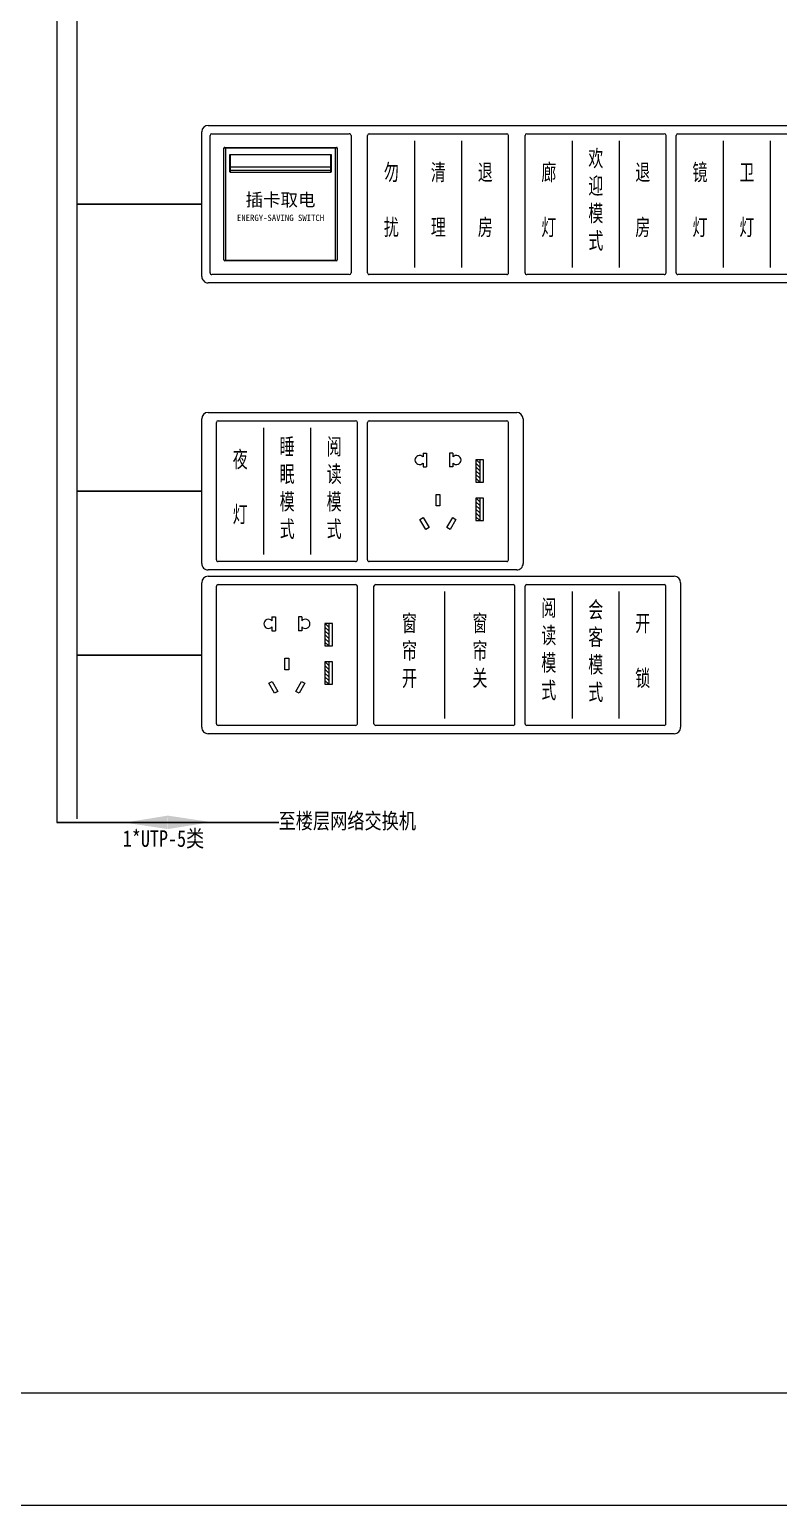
# Model space of a CAD drawing. Header units: millimetres. Extents: x 130143 to 328923, y 19139 to 134795.
# Drawn here: x 274846 to 280981, y 19139 to 31233 of the extents above; entities that cross this region are included whole.
import ezdxf

# ---------------------------------------------------------------- set-up
doc = ezdxf.new("R2010")
doc.units = ezdxf.units.MM
doc.header["$LTSCALE"] = 10
doc.layers.add('邦威智能化', color=7, linetype='Continuous', lineweight=18)
doc.styles.get("Standard").update_dxf_attribs({"font": 'arial.ttf'})
doc.styles.add('仿宋体', font='', dxfattribs={"width": 0.8})
doc.styles.add('标准', font='', dxfattribs={"width": 0.667})
doc.styles.get('仿宋体').set_extended_font_data('宋体')
doc.styles.get('标准').set_extended_font_data('仿宋_gb2312')

# ---------------------------------------------------------------- blocks, each defined once
blk = doc.blocks.new('图框')
for points in [[(-2302, 1740), (42698, 1740), (42698, -30260), (-2302, -30260)], [(-802, 590), (41198, 590), (41198, -29110), (-802, -29110)]]:
    blk.add_lwpolyline(points, close=True)

msp = doc.modelspace()

# ---------------------------------------------------------------- hatches: boundary and pattern name
at = {"layer": '邦威智能化', "linetype": 'ByBlock'}
for points in [[(275979.01192, 24681.62655), (275978.34699, 24791.92278), (275624.15586, 24734.63739)], [(275979.01188, 24791.92273), (275979.67681, 24681.6265), (276333.86794, 24738.91189)]]:
    msp.add_hatch(color=5, dxfattribs=at).paths.add_polyline_path(points, flags=0)

# ---------------------------------------------------------------- linework, layer by layer
at = {"layer": '邦威智能化', "color": 5, "lineweight": 0}
for p, q in [((275232.48975, 37810.97985, 0), (275232.48975, 26107.97721, 0)), ((275069.39337, 37347.74064, 0), (275069.39337, 24736.77462, 0)), ((275232.48975, 36468.40803, 0), (275232.48975, 24765.4054, 0))]:
    msp.add_line(p, q, dxfattribs=at)
at = {"layer": '邦威智能化', "color": 0}
for p, q in [((276257.2983, 29210.26932, 0.49906), (276257.2983, 30395.26932, 0.49906)), ((276309.7983, 30447.76932, 0.49906), (277547.2983, 30447.76932, 0.49906)), ((276325.1733, 29239.89434, 0.49906), (276325.1733, 30365.64432, 0.49906)), ((276339.4233, 30379.89432, 0.49906), (277465.1733, 30379.89432, 0.49906)), ((277479.4233, 30365.64431, 0.49906), (277479.4233, 29239.8943, 0.49906)), ((277547.2983, 30447.76932, 0.49906), (278837.2983, 30447.76932, 0.49906)), ((277615.1733, 29239.89434, 0.49906), (277615.1733, 30365.64432, 0.49906)), ((277629.4233, 30379.89432, 0.49906), (278755.1733, 30379.89432, 0.49906)), ((278769.4233, 29239.89434, 0.49906), (278769.4233, 30365.64432, 0.49906)), ((278837.2983, 30447.76932, 0.49906), (280127.2983, 30447.76932, 0.49906)), ((278905.1733, 29239.89434, 0.49906), (278905.1733, 30365.64432, 0.49906)), ((278919.4233, 30379.89432, 0.49906), (280045.1733, 30379.89432, 0.49906)), ((280059.4233, 29239.89434, 0.49906), (280059.4233, 30365.64432, 0.49906)), ((280074.7983, 30447.76932, 0.49906), (281312.2983, 30447.76932, 0.49906)), ((280142.6733, 29239.89434, 0.49906), (280142.6733, 30365.64432, 0.49906)), ((280156.9233, 30379.89432, 0.49906), (281282.6733, 30379.89432, 0.49906)), ((277547.2983, 29157.76932, 0.49906), (276309.7983, 29157.76932, 0.49906)), ((277465.1733, 29225.64432, 0.49906), (276339.4233, 29225.64432, 0.49906)), ((278837.2983, 29157.76932, 0.49906), (277547.2983, 29157.76932, 0.49906)), ((278755.1733, 29225.64432, 0.49906), (277629.4233, 29225.64432, 0.49906)), ((280127.2983, 29157.76932, 0.49906), (278837.2983, 29157.76932, 0.49906)), ((280045.1733, 29225.64432, 0.49906), (278919.4233, 29225.64432, 0.49906)), ((281312.2983, 29157.76932, 0.49906), (280074.7983, 29157.76932, 0.49906)), ((281282.6733, 29225.64432, 0.49906), (280156.9233, 29225.64432, 0.49906)), ((276309.33219, 28095.54903, 0.49906), (277546.83219, 28095.54903, 0.49906)), ((277546.83219, 28095.54903, 0.49906), (278836.83219, 28095.54903, 0.49906)), ((276256.83219, 26858.04903, 0.49906), (276256.83219, 28043.04903, 0.49906)), ((276377.20719, 26887.67404, 0.49906), (276377.20719, 28013.42403, 0.49906)), ((276391.45719, 28027.67403, 0.49906), (277517.20719, 28027.67403, 0.49906)), ((277531.45719, 26887.67404, 0.49906), (277531.45719, 28013.42403, 0.49906)), ((277614.70719, 26887.67404, 0.49906), (277614.70719, 28013.42403, 0.49906)), ((277628.95719, 28027.67403, 0.49906), (278754.70719, 28027.67403, 0.49906)), ((278768.95719, 26887.67404, 0.49906), (278768.95719, 28013.42403, 0.49906)), ((278889.33219, 28043.04903, 0.49906), (278889.33219, 26858.04903, 0.49906)), ((278069.17875, 27762.52876, 0.49906), (278097.48339, 27762.52876, 0.49906)), ((278069.17875, 27762.52876, 0.49906), (278069.17875, 27730.88183, 0.49906)), ((278097.48339, 27762.52876, 0.49906), (278097.48339, 27649.3102, 0.49906)), ((278314.48563, 27762.52876, 0.49906), (278286.18099, 27762.52876, 0.49906)), ((278286.18099, 27762.52876, 0.49906), (278286.18099, 27649.3102, 0.49906)), ((278314.48563, 27762.52876, 0.49906), (278314.48563, 27730.88183, 0.49906)), ((278069.17875, 27680.95714, 0.49906), (278069.17875, 27649.3102, 0.49906)), ((278069.17875, 27649.3102, 0.49906), (278097.48339, 27649.3102, 0.49906)), ((278314.48563, 27649.3102, 0.49906), (278286.18099, 27649.3102, 0.49906)), ((278314.48563, 27680.95714, 0.49906), (278314.48563, 27649.3102, 0.49906)), ((278176.10739, 27329.58067, 0.49906), (278176.10739, 27423.92947, 0.49906)), ((278176.10739, 27423.92947, 0.49906), (278207.55699, 27423.92947, 0.49906)), ((278191.83219, 27423.92947, 0.49906), (278201.26707, 27423.92947, 0.49906)), ((278207.55699, 27423.92947, 0.49906), (278207.55699, 27329.58067, 0.49906)), ((278044.34158, 27218.7271, 0.49906), (278071.57774, 27234.4519, 0.49906)), ((278091.51598, 27137.01864, 0.49906), (278044.34158, 27218.7271, 0.49906)), ((278071.57774, 27234.4519, 0.49906), (278118.75214, 27152.74344, 0.49906)), ((278207.55699, 27329.58067, 0.49906), (278176.10739, 27329.58067, 0.49906)), ((278264.91225, 27152.74344, 0.49906), (278312.08665, 27234.4519, 0.49906)), ((278339.3228, 27218.7271, 0.49906), (278292.1484, 27137.01864, 0.49906)), ((278312.08665, 27234.4519, 0.49906), (278333.87557, 27221.87206, 0.49906)), ((278312.08665, 27234.4519, 0.49906), (278339.3228, 27218.7271, 0.49906)), ((278118.75214, 27152.74344, 0.49906), (278091.51598, 27137.01864, 0.49906)), ((278118.75214, 27152.74344, 0.49906), (278105.13406, 27144.88104, 0.49906)), ((278292.1484, 27137.01864, 0.49906), (278264.91225, 27152.74344, 0.49906)), ((277517.20719, 26873.42403, 0.49906), (276391.45719, 26873.42403, 0.49906)), ((278754.70719, 26873.42403, 0.49906), (277628.95719, 26873.42403, 0.49906)), ((277546.83219, 26805.54903, 0.49906), (276309.33219, 26805.54903, 0.49906)), ((276309.33219, 26752.97721, 0.49906), (277599.33219, 26752.97721, 0.49906)), ((278836.83219, 26805.54903, 0.49906), (277546.83219, 26805.54903, 0.49906)), ((277599.33219, 26752.97721, 0.49906), (278889.33219, 26752.97721, 0.49906)), ((278889.33219, 26752.97721, 0.49906), (280126.83219, 26752.97721, 0.49906)), ((276256.83219, 25515.47721, 0.49906), (276256.83219, 26700.47721, 0.49906)), ((276377.20719, 25545.10223, 0.49906), (276377.20719, 26670.85221, 0.49906)), ((276391.45719, 26685.10221, 0.49906), (277517.20719, 26685.10221, 0.49906)), ((277531.45719, 25545.10223, 0.49906), (277531.45719, 26670.85221, 0.49906)), ((277667.20719, 25545.10223, 0.49906), (277667.20719, 26670.85221, 0.49906)), ((277681.45719, 26685.10221, 0.49906), (278807.20719, 26685.10221, 0.49906)), ((278821.45719, 25545.10223, 0.49906), (278821.45719, 26670.85221, 0.49906)), ((278904.70719, 25545.10223, 0.49906), (278904.70719, 26670.85221, 0.49906)), ((278918.95719, 26685.10221, 0.49906), (280044.70719, 26685.10221, 0.49906)), ((280058.95719, 25545.10223, 0.49906), (280058.95719, 26670.85221, 0.49906)), ((280179.33219, 26700.47721, 0.49906), (280179.33219, 25515.47721, 0.49906)), ((276831.67875, 26419.95695, 0.49906), (276859.98339, 26419.95695, 0.49906)), ((276831.67875, 26419.95695, 0.49906), (276831.67875, 26388.31002, 0.49906)), ((276859.98339, 26419.95695, 0.49906), (276859.98339, 26306.73839, 0.49906)), ((277076.98563, 26419.95695, 0.49906), (277048.68099, 26419.95695, 0.49906)), ((277048.68099, 26419.95695, 0.49906), (277048.68099, 26306.73839, 0.49906)), ((277076.98563, 26419.95695, 0.49906), (277076.98563, 26388.31002, 0.49906)), ((276831.67875, 26338.38532, 0.49906), (276831.67875, 26306.73839, 0.49906)), ((276831.67875, 26306.73839, 0.49906), (276859.98339, 26306.73839, 0.49906)), ((277076.98563, 26306.73839, 0.49906), (277048.68099, 26306.73839, 0.49906)), ((277076.98563, 26338.38532, 0.49906), (277076.98563, 26306.73839, 0.49906)), ((276938.60739, 25987.00886, 0.49906), (276938.60739, 26081.35766, 0.49906)), ((276938.60739, 26081.35766, 0.49906), (276970.05699, 26081.35766, 0.49906)), ((276954.33219, 26081.35766, 0.49906), (276963.76707, 26081.35766, 0.49906)), ((276970.05699, 26081.35766, 0.49906), (276970.05699, 25987.00886, 0.49906)), ((276806.84158, 25876.15529, 0.49906), (276834.07774, 25891.88009, 0.49906)), ((276834.07774, 25891.88009, 0.49906), (276881.25214, 25810.17163, 0.49906)), ((276970.05699, 25987.00886, 0.49906), (276938.60739, 25987.00886, 0.49906)), ((277027.41225, 25810.17163, 0.49906), (277074.58665, 25891.88009, 0.49906)), ((277074.58665, 25891.88009, 0.49906), (277096.37557, 25879.30025, 0.49906)), ((277074.58665, 25891.88009, 0.49906), (277101.8228, 25876.15529, 0.49906)), ((276854.01598, 25794.44683, 0.49906), (276806.84158, 25876.15529, 0.49906)), ((276881.25214, 25810.17163, 0.49906), (276854.01598, 25794.44683, 0.49906)), ((276881.25214, 25810.17163, 0.49906), (276867.63406, 25802.30923, 0.49906)), ((277054.6484, 25794.44683, 0.49906), (277027.41225, 25810.17163, 0.49906)), ((277101.8228, 25876.15529, 0.49906), (277054.6484, 25794.44683, 0.49906)), ((277517.20719, 25530.85221, 0.49906), (276391.45719, 25530.85221, 0.49906)), ((278807.20719, 25530.85221, 0.49906), (277681.45719, 25530.85221, 0.49906)), ((280044.70719, 25530.85221, 0.49906), (278918.95719, 25530.85221, 0.49906)), ((277599.33219, 25462.97721, 0.49906), (276309.33219, 25462.97721, 0.49906)), ((278889.33219, 25462.97721, 0.49906), (277599.33219, 25462.97721, 0.49906)), ((280126.83219, 25462.97721, 0.49906), (278889.33219, 25462.97721, 0.49906))]:
    msp.add_line(p, q, dxfattribs=at)
at = {"layer": '邦威智能化', "linetype": 'ByBlock', "lineweight": 18}
for p, q in [((276437.2983, 29345.26932, 0.49906), (276437.2983, 30260.26932, 0.49906)), ((276452.2983, 30262.56831, 0.49906), (276452.2983, 30267.76932, 0.49906)), ((276452.2983, 30267.76932, 0.49906), (277352.2983, 30267.76932, 0.49906)), ((276452.2983, 30262.56831, 0.49906), (276452.2983, 29342.97032, 0.49906)), ((277352.2983, 30262.56831, 0.49906), (276452.2983, 30262.56831, 0.49906)), ((277352.2983, 30262.56831, 0.49906), (277352.2983, 30267.76932, 0.49906)), ((277352.2983, 29342.97032, 0.49906), (277352.2983, 30262.56831, 0.49906)), ((277367.2983, 30260.26932, 0.49906), (277367.2983, 29345.26932, 0.49906)), ((276486.7983, 30208.43078, 0.49906), (277317.7983, 30208.43078, 0.49906)), ((276486.7983, 30068.80138, 0.49906), (276486.7983, 30208.43078, 0.49906)), ((276489.7983, 30197.19323, 0.49906), (276489.7983, 30068.26932, 0.49906)), ((277314.7983, 30068.26932, 0.49906), (277314.7983, 30197.19323, 0.49906)), ((277317.7983, 30208.43078, 0.49906), (277317.7983, 30068.80138, 0.49906)), ((277314.7983, 30105.76932, 0.49906), (276489.7983, 30105.76932, 0.49906)), ((276489.7983, 30079.70338, 0.49906), (277314.7983, 30079.70338, 0.49906)), ((276492.7983, 30065.26932, 0.49906), (276492.7983, 30062.78936, 0.49906)), ((276492.7983, 30065.26932, 0.49906), (277311.7983, 30065.26932, 0.49906)), ((277311.7983, 30062.78936, 0.49906), (276492.7983, 30062.78936, 0.49906)), ((277311.7983, 30065.26932, 0.49906), (277311.7983, 30062.78936, 0.49906)), ((276452.2983, 29342.97032, 0.49906), (277352.2983, 29342.97032, 0.49906)), ((276452.2983, 29337.76932, 0.49906), (276452.2983, 29342.97032, 0.49906)), ((277352.2983, 29337.76932, 0.49906), (276452.2983, 29337.76932, 0.49906)), ((277352.2983, 29337.76932, 0.49906), (277352.2983, 29342.97032, 0.49906))]:
    msp.add_line(p, q, dxfattribs=at)
at = {"layer": '邦威智能化'}
for p, q in [((277999.9233, 30322.18182, 0.49906), (277999.9233, 29283.35682, 0.49906)), ((278384.6733, 30322.18182, 0.49906), (278384.6733, 29283.35682, 0.49906)), ((279289.9233, 30322.18182, 0.49906), (279289.9233, 29283.35682, 0.49906)), ((279674.6733, 30322.18182, 0.49906), (279674.6733, 29283.35682, 0.49906)), ((280527.4233, 30322.18182, 0.49906), (280527.4233, 29283.35682, 0.49906)), ((280912.1733, 30322.18182, 0.49906), (280912.1733, 29283.35682, 0.49906)), ((276761.95719, 27969.96153, 0.49906), (276761.95719, 26931.13653, 0.49906)), ((277146.70719, 27969.96153, 0.49906), (277146.70719, 26931.13653, 0.49906)), ((278533.92179, 27678.70468, 7.10956), (278504.17184, 27708.45463, 7.10956)), ((278533.92179, 27708.45463, 7.10956), (278533.92179, 27525.43014, 7.10956)), ((278533.92179, 27647.82353, 7.10956), (278503.04065, 27678.70468, 7.10956)), ((278533.92179, 27618.07357, 7.10956), (278503.04065, 27648.95472, 7.10956)), ((278533.92179, 27587.19243, 7.10956), (278503.04065, 27618.07357, 7.10956)), ((278533.92179, 27556.31128, 7.10956), (278503.04065, 27587.19243, 7.10956)), ((278533.92179, 27525.43014, 7.10956), (278503.04065, 27556.31128, 7.10956)), ((278533.92179, 27332.85109, 7.10956), (278503.04065, 27363.73223, 7.10956)), ((278533.92179, 27303.10113, 7.10956), (278503.04065, 27333.98228, 7.10956)), ((278533.92179, 27363.73223, 7.10956), (278504.17184, 27393.48219, 7.10956)), ((278533.92179, 27393.48219, 7.10956), (278533.92179, 27210.45769, 7.10956)), ((278533.92179, 27272.21999, 7.10956), (278503.04065, 27303.10113, 7.10956)), ((278533.92179, 27241.33884, 7.10956), (278503.04065, 27272.21999, 7.10956)), ((278533.92179, 27210.45769, 7.10956), (278503.04065, 27241.33884, 7.10956)), ((278244.33219, 26627.38971, 0.49906), (278244.33219, 25588.56471, 0.49906)), ((279289.45719, 26627.38971, 0.49906), (279289.45719, 25588.56471, 0.49906)), ((279674.20719, 26627.38971, 0.49906), (279674.20719, 25588.56471, 0.49906)), ((277296.42179, 26305.25172, 7.10956), (277265.54065, 26336.13286, 7.10956)), ((277296.42179, 26275.50176, 7.10956), (277265.54065, 26306.38291, 7.10956)), ((277296.42179, 26244.62061, 7.10956), (277265.54065, 26275.50176, 7.10956)), ((277296.42179, 26336.13286, 7.10956), (277266.67184, 26365.88282, 7.10956)), ((277296.42179, 26365.88282, 7.10956), (277296.42179, 26182.85832, 7.10956)), ((277296.42179, 26213.73947, 7.10956), (277265.54065, 26244.62061, 7.10956)), ((277296.42179, 26182.85832, 7.10956), (277265.54065, 26213.73947, 7.10956)), ((277296.42179, 25990.27927, 7.10956), (277265.54065, 26021.16042, 7.10956)), ((277296.42179, 26021.16042, 7.10956), (277266.67184, 26050.91038, 7.10956)), ((277296.42179, 26050.91038, 7.10956), (277296.42179, 25867.88588, 7.10956)), ((277296.42179, 25960.52932, 7.10956), (277265.54065, 25991.41046, 7.10956)), ((277296.42179, 25929.64817, 7.10956), (277265.54065, 25960.52932, 7.10956)), ((277296.42179, 25898.76703, 7.10956), (277265.54065, 25929.64817, 7.10956)), ((277296.42179, 25867.88588, 7.10956), (277265.54065, 25898.76703, 7.10956))]:
    msp.add_line(p, q, dxfattribs=at)
at = {"layer": '邦威智能化', "linetype": 'Continuous', "lineweight": 25}
for p, q in [((276257.2983, 29802.76932, 0.49906), (275232.48975, 29802.76932, 0)), ((276256.83219, 27450.54903, 0.49906), (275232.48975, 27450.54903, 0)), ((276256.83219, 26107.97721, 0.49906), (275232.48975, 26107.97721, 0))]:
    msp.add_line(p, q, dxfattribs=at)
at = {"layer": '邦威智能化', "color": 5, "lineweight": 25}
msp.add_line((276889.29532, 24736.77462, 0), (275069.39337, 24736.77462, 0), dxfattribs=at)
at = {"layer": '邦威智能化', "elevation": 7.10956}
for points in [[(278564.80294, 27708.45463), (278503.04065, 27708.45463), (278503.04065, 27525.43014), (278564.80294, 27525.43014)], [(278564.80294, 27393.48219), (278503.04065, 27393.48219), (278503.04065, 27210.45769), (278564.80294, 27210.45769)], [(277327.30294, 26365.88282), (277265.54065, 26365.88282), (277265.54065, 26182.85832), (277327.30294, 26182.85832)], [(277327.30294, 26050.91038), (277265.54065, 26050.91038), (277265.54065, 25867.88588), (277327.30294, 25867.88588)]]:
    msp.add_lwpolyline(points, close=True, dxfattribs=at)
at = {"layer": '邦威智能化', "color": 0}
for centre, radius, start, end in [((276309.7983, 30395.26932, 0.49906), 52.5, 90, 180), ((276339.4233, 30365.64432, 0.49906), 14.25, 90, 180), ((277465.1733, 30365.64432, 0.49906), 14.25, 0, 90.000019318), ((277629.4233, 30365.64432, 0.49906), 14.25, 90, 180), ((278755.1733, 30365.64432, 0.49906), 14.25, 0, 90), ((278919.4233, 30365.64432, 0.49906), 14.25, 90, 180), ((280045.1733, 30365.64432, 0.49906), 14.25, 0, 90), ((280156.9233, 30365.64432, 0.49906), 14.25, 90, 180), ((276309.7983, 29210.26932, 0.49906), 52.5, 180, 270.000000003), ((276339.4233, 29239.89432, 0.49906), 14.25, 179.999922725, 270), ((277465.1733, 29239.89432, 0.49906), 14.25, 270, 359.999937398), ((277629.4233, 29239.89432, 0.49906), 14.25, 179.999922725, 270), ((278755.1733, 29239.89432, 0.49906), 14.25, 270, 0.000077275), ((278919.4233, 29239.89432, 0.49906), 14.25, 179.999922725, 270), ((280045.1733, 29239.89432, 0.49906), 14.25, 270, 0.000077275), ((280156.9233, 29239.89432, 0.49906), 14.25, 179.999922725, 270), ((276309.33219, 28043.04903, 0.49906), 52.5, 90, 180), ((278836.83219, 28043.04903, 0.49906), 52.5, 0, 89.999999998), ((276391.45719, 28013.42403, 0.49906), 14.25, 90, 180), ((277517.20719, 28013.42403, 0.49906), 14.25, 0, 90), ((277628.95719, 28013.42403, 0.49906), 14.25, 90, 180), ((278754.70719, 28013.42403, 0.49906), 14.25, 0, 90), ((278040.87411, 27705.91948, 0.49906), 37.73952, 41.409622123, 318.590377877), ((278342.79027, 27705.91948, 0.49906), 37.73952, 221.409622123, 138.590377877), ((276309.33219, 26858.04903, 0.49906), 52.5, 180, 270.000000003), ((276391.45719, 26887.67403, 0.49906), 14.25, 179.999922725, 270), ((277517.20719, 26887.67403, 0.49906), 14.25, 270, 0.000077275), ((277628.95719, 26887.67403, 0.49906), 14.25, 179.999922725, 270), ((278754.70719, 26887.67403, 0.49906), 14.25, 270, 0.000077275), ((278836.83219, 26858.04903, 0.49906), 52.5, 269.99999999, 0), ((276309.33219, 26700.47721, 0.49906), 52.5, 90, 180), ((280126.83219, 26700.47721, 0.49906), 52.5, 0, 89.999999998), ((276391.45719, 26670.85221, 0.49906), 14.25, 90, 180), ((277517.20719, 26670.85221, 0.49906), 14.25, 0, 90), ((277681.45719, 26670.85221, 0.49906), 14.25, 90, 180), ((278807.20719, 26670.85221, 0.49906), 14.25, 0, 90), ((278918.95719, 26670.85221, 0.49906), 14.25, 90, 180), ((280044.70719, 26670.85221, 0.49906), 14.25, 0, 90), ((276803.37411, 26363.34767, 0.49906), 37.73952, 41.409622123, 318.590377877), ((277105.29027, 26363.34767, 0.49906), 37.73952, 221.409622123, 138.590377877), ((276391.45719, 25545.10221, 0.49906), 14.25, 179.999922725, 270), ((277517.20719, 25545.10221, 0.49906), 14.25, 270, 0.000077275), ((277681.45719, 25545.10221, 0.49906), 14.25, 179.999922725, 270), ((278807.20719, 25545.10221, 0.49906), 14.25, 270, 0.000077275), ((278918.95719, 25545.10221, 0.49906), 14.25, 179.999922725, 270), ((280044.70719, 25545.10221, 0.49906), 14.25, 270, 0.000077275), ((276309.33219, 25515.47721, 0.49906), 52.5, 180, 270.000000003), ((280126.83219, 25515.47721, 0.49906), 52.5, 269.99999999, 0)]:
    msp.add_arc(centre, radius, start, end, dxfattribs=at)
at = {"layer": '邦威智能化', "linetype": 'ByBlock', "lineweight": 18}
for centre, radius, start, end in [((276444.7983, 30260.26932, 0.49906), 7.5, 90, 180), ((277359.7983, 30260.26932, 0.49906), 7.5, 0, 90), ((276487.52471, 30064.17352, 0.49906), 4.68452, 60.965197471, 98.920604774), ((277317.07189, 30064.17352, 0.49906), 4.68452, 81.079395226, 119.034802529), ((276444.7983, 29345.26932, 0.49906), 7.5, 180, 270), ((277359.7983, 29345.26932, 0.49906), 7.5, 270, 0)]:
    msp.add_arc(centre, radius, start, end, dxfattribs=at)
for points, knots in [([(276452.2983, 30262.56831, 0.49906), (276450.30496, 30262.56831, 0.49906), (276448.34454, 30262.50783, 0.49906), (276444.70528, 30262.27622, 0.49906), (276443.0376, 30262.10447, 0.49906), (276440.28175, 30261.68041, 0.49906), (276439.17303, 30261.42457, 0.49906), (276437.68933, 30260.87249, 0.49906), (276437.2983, 30260.57232, 0.49906), (276437.2983, 30260.26932, 0.49906)], [0, 0, 0, 0, 1611.1428716234, 1611.1428716234, 3222.2857432469, 3222.2857432469, 4833.4286148703, 4833.4286148703, 6444.5714864937, 6444.5714864937, 6444.5714864937, 6444.5714864937]), ([(276444.7983, 30267.76932, 0.49906), (276444.7983, 30267.76932, 0.49906), (276445.56681, 30267.76932, 0.49906), (276448.29539, 30267.76932, 0.49906), (276450.26607, 30267.76932, 0.49906), (276452.2983, 30267.76932, 0.49906)], [0, 0, 0, 0, 1817.4615992733, 1817.4615992733, 3634.9231985465, 3634.9231985465, 3634.9231985465, 3634.9231985465]), ([(277352.2983, 30267.76932, 0.49906), (277354.33254, 30267.76932, 0.49906), (277356.30005, 30267.76932, 0.49906), (277359.03839, 30267.76932, 0.49906), (277359.7983, 30267.76932, 0.49906), (277359.7983, 30267.76932, 0.49906)], [0, 0, 0, 0, 1710.1178309004, 1710.1178309004, 3420.2356618007, 3420.2356618007, 3420.2356618007, 3420.2356618007]), ([(277367.2983, 30260.26932, 0.49906), (277367.2983, 30260.57261, 0.49906), (277366.91599, 30260.86861, 0.49906), (277365.4239, 30261.42507, 0.49906), (277364.32564, 30261.67846, 0.49906), (277360.18056, 30262.31714, 0.49906), (277356.28901, 30262.56831, 0.49906), (277352.2983, 30262.56831, 0.49906)], [0, 0, 0, 0, 1127.77489149, 1127.77489149, 2255.5497829801, 2255.5497829801, 4511.0995659601, 4511.0995659601, 4511.0995659601, 4511.0995659601]), ([(276486.7983, 30208.43078, 0.49906), (276487.05904, 30208.43078, 0.49906), (276487.29732, 30208.30104, 0.49906), (276487.68508, 30207.96044, 0.49906), (276487.83983, 30207.7549, 0.49906), (276488.2509, 30207.10424, 0.49906), (276488.44632, 30206.63691, 0.49906), (276488.9537, 30205.20125, 0.49906), (276489.17115, 30204.20422, 0.49906), (276489.67145, 30201.22676, 0.49906), (276489.7983, 30199.21746, 0.49906), (276489.7983, 30197.19323, 0.49906)], [0, 0, 0, 0, 471.2786920708, 471.2786920708, 942.5573841417, 942.5573841417, 1885.1147682833, 1885.1147682833, 3770.2295365666, 3770.2295365666, 7540.4590731332, 7540.4590731332, 7540.4590731332, 7540.4590731332]), ([(277314.7983, 30197.19323, 0.49906), (277314.7983, 30199.21793, 0.49906), (277314.92466, 30201.23338, 0.49906), (277315.4308, 30204.23126, 0.49906), (277315.64879, 30205.22404, 0.49906), (277316.15835, 30206.65663, 0.49906), (277316.35614, 30207.12478, 0.49906), (277316.76565, 30207.76685, 0.49906), (277316.92203, 30207.97136, 0.49906), (277317.30212, 30208.30181, 0.49906), (277317.54118, 30208.43078, 0.49906), (277317.7983, 30208.43078, 0.49906)], [0, 0, 0, 0, 3563.3111900123, 3563.3111900123, 5344.9667850185, 5344.9667850185, 6235.7945825216, 6235.7945825216, 6681.2084812731, 6681.2084812731, 7126.6223800245, 7126.6223800245, 7126.6223800245, 7126.6223800245]), ([(276492.7983, 30062.78936, 0.49906), (276491.1993, 30062.78936, 0.49906), (276489.63966, 30063.45504, 0.49906), (276487.43689, 30065.68041, 0.49906), (276486.7983, 30067.22849, 0.49906), (276486.7983, 30068.80138, 0.49906)], [0, 0, 0, 0, 1770.5554671705, 1770.5554671705, 3541.1109343409, 3541.1109343409, 3541.1109343409, 3541.1109343409]), ([(276489.7983, 30068.26932, 0.49906), (276489.7983, 30067.5014, 0.49906), (276490.10184, 30066.7398, 0.49906), (276491.19032, 30065.6189, 0.49906), (276491.98067, 30065.26932, 0.49906), (276492.7983, 30065.26932, 0.49906)], [0, 0, 0, 0, 1770.5135775591, 1770.5135775591, 3541.0271551181, 3541.0271551181, 3541.0271551181, 3541.0271551181]), ([(277317.7983, 30068.80138, 0.49906), (277317.7983, 30067.2281, 0.49906), (277317.1634, 30065.68575, 0.49906), (277314.9593, 30063.45583, 0.49906), (277313.39774, 30062.78936, 0.49906), (277311.7983, 30062.78936, 0.49906)], [0, 0, 0, 0, 1672.7353066497, 1672.7353066497, 3345.4706132993, 3345.4706132993, 3345.4706132993, 3345.4706132993]), ([(277311.7983, 30065.26932, 0.49906), (277312.61606, 30065.26932, 0.49906), (277313.40697, 30065.61878, 0.49906), (277314.49716, 30066.74311, 0.49906), (277314.7983, 30067.50132, 0.49906), (277314.7983, 30068.26932, 0.49906)], [0, 0, 0, 0, 1673.0945227454, 1673.0945227454, 3346.1890454907, 3346.1890454907, 3346.1890454907, 3346.1890454907]), ([(276437.2983, 29345.26932, 0.49906), (276437.2983, 29344.96602, 0.49906), (276437.68061, 29344.67002, 0.49906), (276439.17269, 29344.11357, 0.49906), (276440.27095, 29343.86017, 0.49906), (276444.41603, 29343.22149, 0.49906), (276448.30758, 29342.97032, 0.49906), (276452.2983, 29342.97032, 0.49906)], [0, 0, 0, 0, 1075.7178496024, 1075.7178496024, 2151.4356992047, 2151.4356992047, 4302.8713984095, 4302.8713984095, 4302.8713984095, 4302.8713984095]), ([(276452.2983, 29337.76932, 0.49906), (276450.26406, 29337.76932, 0.49906), (276448.29655, 29337.76932, 0.49906), (276445.55821, 29337.76932, 0.49906), (276444.7983, 29337.76932, 0.49906), (276444.7983, 29337.76932, 0.49906)], [0, 0, 0, 0, 1625.8009888728, 1625.8009888728, 3251.6019777456, 3251.6019777456, 3251.6019777456, 3251.6019777456]), ([(277352.2983, 29342.97032, 0.49906), (277354.29164, 29342.97032, 0.49906), (277356.25206, 29343.0308, 0.49906), (277359.89131, 29343.26242, 0.49906), (277361.55899, 29343.43417, 0.49906), (277364.31484, 29343.85823, 0.49906), (277365.42357, 29344.11407, 0.49906), (277366.90727, 29344.66615, 0.49906), (277367.2983, 29344.96631, 0.49906), (277367.2983, 29345.26932, 0.49906)], [0, 0, 0, 0, 1345.6348051588, 1345.6348051588, 2691.2696103175, 2691.2696103175, 4036.9044154763, 4036.9044154763, 5382.5392206351, 5382.5392206351, 5382.5392206351, 5382.5392206351]), ([(277359.7983, 29337.76932, 0.49906), (277359.7983, 29337.76932, 0.49906), (277359.02978, 29337.76932, 0.49906), (277356.3012, 29337.76932, 0.49906), (277354.33052, 29337.76932, 0.49906), (277352.2983, 29337.76932, 0.49906)], [0, 0, 0, 0, 1516.9089037733, 1516.9089037733, 3033.8178075466, 3033.8178075466, 3033.8178075466, 3033.8178075466])]:
    msp.add_open_spline(points, degree=3, knots=knots, dxfattribs=at)

# ---------------------------------------------------------------- block references
at = {"layer": '邦威智能化', "xscale": 0.8000000000029104, "yscale": 0.7999999999992724, "zscale": 0.8}
msp.add_blockref('图框', (253400.67364, 43347.2057, 0), dxfattribs=at)

# ---------------------------------------------------------------- texts
at = {"layer": '邦威智能化', "style": '仿宋体', "width": 0.8}
for s, height, p in [('至楼层网络交换机', 128.956068, (276886.30774, 24684.05597, 0)), ('1*UTP-5类', 136.179855, (275609.71667, 24536.23327, 0))]:
    msp.add_text(s, height=height, dxfattribs=at).set_placement(p)
at = {"layer": '邦威智能化', "color": 0, "lineweight": -3, "char_height": 135, "width": 1032.6109752, "attachment_point": 1, "style": '标准'}
for s, insert in [('{\\fSimHei|b0|i0|c134|p49;\\C256;欢\\P迎\\P模\\P式}', (279423.19692, 30245.58946, 0.49906)), ('{\\fSimHei|b0|i0|c134|p49;\\C256;勿\\P\\P扰}', (277748.44692, 30131.50912, 0.49906)), ('{\\fSimHei|b0|i0|c134|p49;\\C256;清\\P\\P理}', (278133.19692, 30131.50911, 0.49906)), ('{\\fSimHei|b0|i0|c134|p49;\\C256;退\\P\\P房}', (278517.94692, 30131.50911, 0.49906)), ('{\\fSimHei|b0|i0|c134|p49;\\C256;廊\\P\\P灯}', (279038.44692, 30131.50912, 0.49906)), ('{\\fSimHei|b0|i0|c134|p49;\\C256;退\\P\\P房}', (279807.94692, 30131.50911, 0.49906)), ('{\\fSimHei|b0|i0|c134|p49;\\C256;镜\\P\\P灯}', (280275.94692, 30131.50912, 0.49906)), ('{\\fSimHei|b0|i0|c134|p49;\\C256;卫\\P\\P灯}', (280660.69692, 30131.50911, 0.49906)), ('{\\fSimHei|b0|i0|c134|p49;\\C256;睡\\P眠\\P模\\P式}', (276895.23081, 27883.55783, 0.49906)), ('{\\fSimHei|b0|i0|c134|p49;\\C256;阅\\P读\\P模\\P式}', (277279.98081, 27883.55783, 0.49906)), ('{\\fSimHei|b0|i0|c134|p49;\\C256;夜\\P\\P灯}', (276510.48081, 27779.28883, 0.49906)), ('{\\fSimHei|b0|i0|c134|p49;\\C256;阅\\P读\\P模\\P式}', (279037.98081, 26561.77387, 0.49906)), ('{\\fSimHei|b0|i0|c134|p49;\\C256;会\\P客\\P模\\P式}', (279422.73081, 26547.07216, 0.49906)), ('{\\fSimHei|b0|i0|c134|p49;\\C256;窗\\P帘\\P开}', (277896.66831, 26436.71701, 0.49906)), ('{\\fSimHei|b0|i0|c134|p49;\\C256;窗\\P帘\\P关}', (278473.79331, 26436.71701, 0.49906)), ('{\\fSimHei|b0|i0|c134|p49;\\C256;开\\P\\P锁}', (279807.48081, 26436.717, 0.49906))]:
    msp.add_mtext(s, dxfattribs=dict(at, insert=insert))
at = {"layer": '邦威智能化', "linetype": 'Continuous', "lineweight": 18, "width": 900, "attachment_point": 2}
for s, insert, char_height in [('{\\fSimSun|b0|i0|c134|p2;\\C0;插卡取电}', (276902.2983, 29890.9188, 0.49906), 105), ('{\\fsimhei|b0|i0|c134|p49;\\H0.7x;\\C0;ENERGY-SAVING SWITCH}', (276902.2983, 29716.66607, 0.49906), 75)]:
    msp.add_mtext(s, dxfattribs=dict(at, insert=insert, char_height=char_height))

doc.saveas('drawing.dxf')
